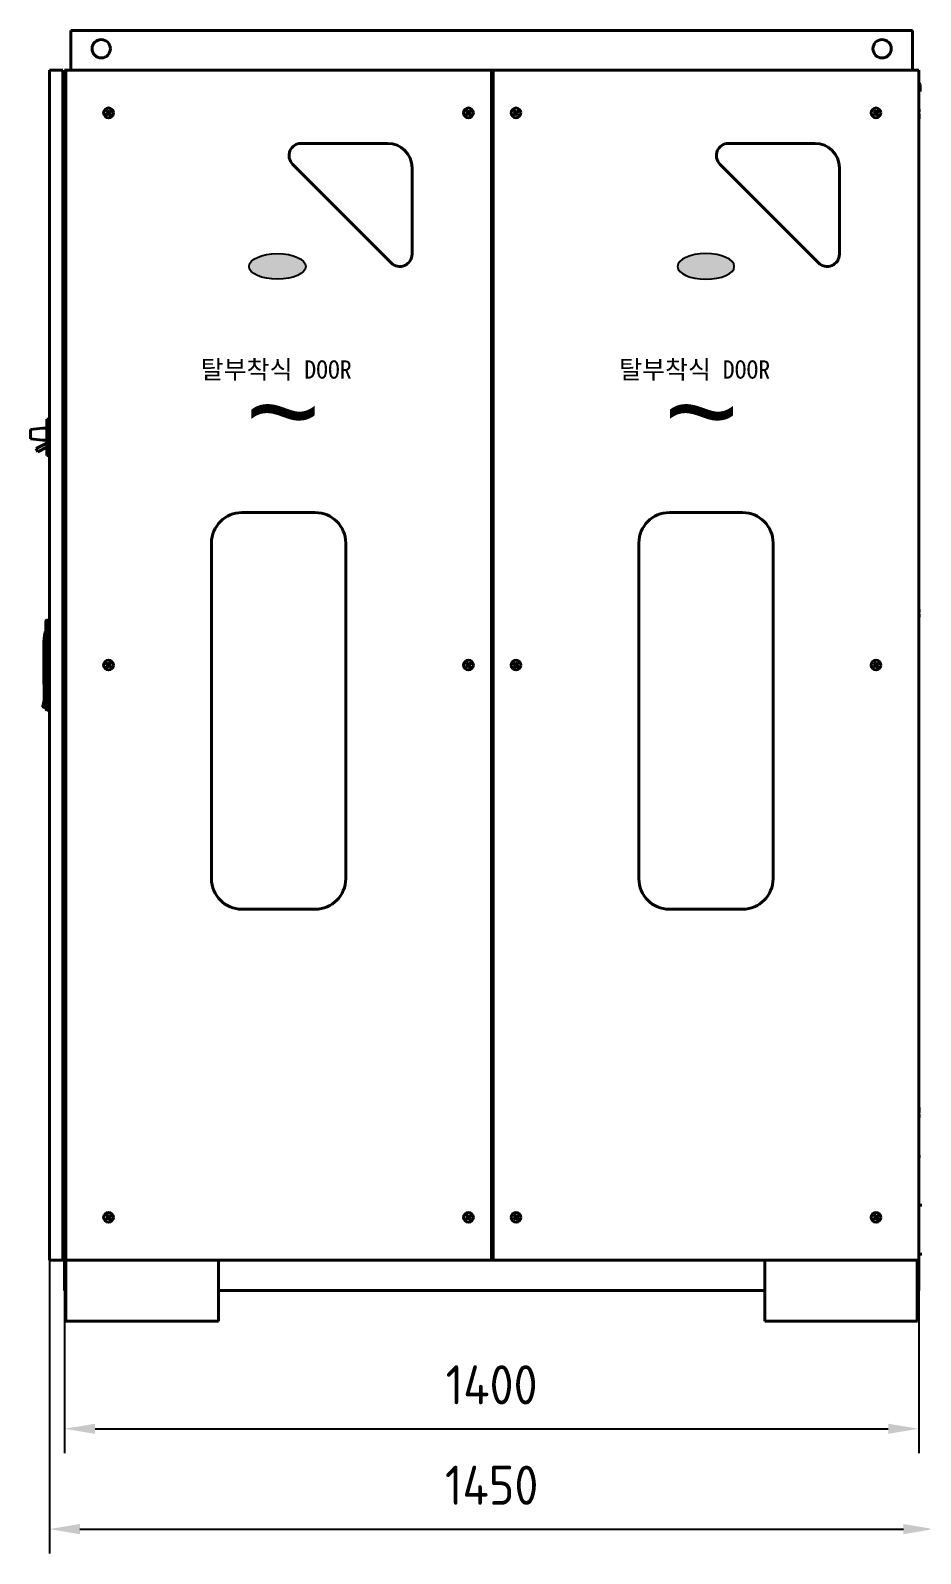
# Model space of a CAD drawing. Header units: millimetres. Extents: x 4969 to 37601, y -771 to 6478.
# Drawn here: x 23313 to 24772, y 1286 to 3782 of the extents above; entities that cross this region are included whole.
import ezdxf
from ezdxf.enums import TextEntityAlignment as Align

# ---------------------------------------------------------------- set-up
doc = ezdxf.new("R2010")
doc.units = ezdxf.units.MM
doc.header["$LTSCALE"] = 7
doc.header["$MEASUREMENT"] = 0
doc.layers.get('0').update_dxf_attribs({"linetype": 'CONTINUOUS'})
doc.layers.get('Defpoints').update_dxf_attribs({"linetype": 'CONTINUOUS'})
doc.layers.add('가시적인 것(ISO)', color=3, linetype='CONTINUOUS', lineweight=40)
doc.layers.add('가시적인 좁은 것(ISO)', color=3, linetype='CONTINUOUS', lineweight=35)
doc.styles.add('arial_ttf', font='arial.ttf')
doc.styles.add('HAN', font='')
doc.styles.get("Standard").update_dxf_attribs({"font": 'ISOCP'})
doc.styles.get('HAN').set_extended_font_data('GulimChe')
doc.dimstyles.new('PS-20', dxfattribs={"dimscale": 20, "dimtxt": 3.2, "dimasz": 2.5, "dimexe": 2, "dimexo": 2.5, "dimgap": 2, "dimtad": 1, "dimtoh": 1, "dimrnd": 0.05, "dimzin": 12, "dimdsep": 46, "dimtxsty": 'Standard', "dimcen": 0, "dimclrt": 2, "dimazin": 3, "dimtfac": 1, "dimtofl": 0, "dimtmove": 0, "dimatfit": 3, "dimfxl": 0, "dimtolj": 1, "dimtzin": 0, "dimarcsym": 0})

# ---------------------------------------------------------------- blocks, each defined once
blk = doc.blocks.new('*D204')
at = {"color": 0, "lineweight": -2}
for p, q in [((23369.2, 1716.7), (23369.2, 1450.3)), ((24769.2, 1716.7), (24769.2, 1450.3)), ((23419.2, 1490.3), (24719.2, 1490.3))]:
    blk.add_line(p, q, dxfattribs=at)
at = {"color": 0}
for points in [[(23419.2, 1498.6), (23419.2, 1482), (23369.2, 1490.3)], [(24719.2, 1498.6), (24719.2, 1482), (24769.2, 1490.3)]]:
    blk.add_solid(points, dxfattribs=at)
at = {"layer": 'Defpoints', "color": 0}
for p in [(23369.2, 1766.7), (24769.2, 1766.7), (24769.2, 1490.3)]:
    blk.add_point(p, dxfattribs=at)
at = {"color": 2, "insert": (24069.2, 1562.3), "char_height": 64, "attachment_point": 5}
blk.add_mtext('\\A1;1400', dxfattribs=at)
blk = doc.blocks.new('*D205')
at = {"color": 0, "lineweight": -2}
for p, q in [((23344.2, 1886.7), (23344.2, 1285.8)), ((24794.2, 1716.7), (24794.2, 1285.8)), ((23394.2, 1325.8), (24744.2, 1325.8))]:
    blk.add_line(p, q, dxfattribs=at)
at = {"color": 0}
for points in [[(23394.2, 1334.2), (23394.2, 1317.5), (23344.2, 1325.8)], [(24744.2, 1334.2), (24744.2, 1317.5), (24794.2, 1325.8)]]:
    blk.add_solid(points, dxfattribs=at)
at = {"layer": 'Defpoints', "color": 0}
for p in [(23344.2, 1936.7), (24794.2, 1766.7), (24794.2, 1325.8)]:
    blk.add_point(p, dxfattribs=at)
at = {"color": 2, "insert": (24069.2, 1397.8), "char_height": 64, "attachment_point": 5}
blk.add_mtext('\\A1;1450', dxfattribs=at)

msp = doc.modelspace()

# ---------------------------------------------------------------- hatches: boundary and pattern name
h = msp.add_hatch(color=256)
h.dxf.hatch_style = 1
edge = h.paths.add_edge_path()
edge.add_ellipse((23717.995, 3394.992), major_axis=(46.415, 0), ratio=0.45127496, start_angle=0, end_angle=360)
h = msp.add_hatch(color=256)
h.dxf.hatch_style = 1
edge = h.paths.add_edge_path()
edge.add_ellipse((24420.495, 3394.992), major_axis=(-46.415, 0), ratio=0.45127496, start_angle=0, end_angle=360, ccw=False)

# ---------------------------------------------------------------- linework, layer by layer
msp.add_ellipse((23717.995, 3394.992), major_axis=(46.415, 0), ratio=0.45127496, start_param=-1.57079633, end_param=4.71238898)
at = {"extrusion": (0, 0, -1)}
msp.add_ellipse((24420.495, 3394.992), major_axis=(-46.415, 0), ratio=0.45127496, start_param=-1.57079633, end_param=4.71238898, dxfattribs=at)
at = {"layer": '가시적인 것(ISO)'}
for p, q in [((23379.245, 3781.667), (24759.245, 3781.667)), ((23379.245, 3781.667), (23379.245, 3716.667)), ((24759.245, 3781.667), (24759.245, 3716.667)), ((23366.245, 3716.667), (23344.245, 3716.667)), ((23344.245, 1766.667), (23344.245, 3716.667)), ((23366.245, 3716.667), (23366.245, 1766.667)), ((23369.245, 3716.667), (23369.245, 1766.667)), ((23369.245, 3716.667), (23371.245, 3716.667)), ((23371.245, 3716.667), (23371.245, 1766.667)), ((24068.745, 3716.667), (23371.245, 3716.667)), ((24068.745, 3716.667), (24071.745, 3716.667)), ((24068.745, 1766.667), (24068.745, 3716.667)), ((24071.745, 3716.667), (24071.745, 1766.667)), ((24769.245, 3716.667), (24071.745, 3716.667)), ((24769.245, 1766.667), (24769.245, 3716.667)), ((24769.245, 3681.667), (24771.545, 3681.667)), ((24771.545, 3692.067), (24771.545, 3681.667)), ((23438.305, 3643.683), (23437.612, 3644.583)), ((23437.637, 3644.782), (23439.39, 3646.134)), ((23439.587, 3647.655), (23438.236, 3649.408)), ((23438.261, 3649.607), (23439.161, 3650.3)), ((23440.257, 3645.009), (23438.504, 3643.658)), ((23439.698, 3644.596), (23438.848, 3645.698)), ((23439.174, 3648.214), (23440.276, 3649.064)), ((23439.36, 3650.275), (23440.712, 3648.522)), ((23443.13, 3643.059), (23441.778, 3644.812)), ((23443.316, 3645.12), (23442.214, 3644.27)), ((23442.233, 3648.325), (23443.986, 3649.676)), ((23442.792, 3648.738), (23443.642, 3647.636)), ((23442.903, 3645.679), (23444.254, 3643.926)), ((23444.853, 3648.552), (23443.1, 3647.2)), ((23444.185, 3649.651), (23444.879, 3648.751)), ((24028.305, 3643.683), (24027.612, 3644.583)), ((24027.637, 3644.782), (24029.39, 3646.134)), ((24029.587, 3647.655), (24028.236, 3649.408)), ((24028.261, 3649.607), (24029.161, 3650.3)), ((24030.257, 3645.009), (24028.504, 3643.658)), ((24029.698, 3644.596), (24028.848, 3645.698)), ((24029.174, 3648.214), (24030.276, 3649.064)), ((24029.36, 3650.275), (24030.712, 3648.522)), ((24033.13, 3643.059), (24031.778, 3644.812)), ((24033.316, 3645.12), (24032.214, 3644.27)), ((24032.233, 3648.325), (24033.986, 3649.676)), ((24032.792, 3648.738), (24033.642, 3647.636)), ((24032.903, 3645.679), (24034.254, 3643.926)), ((24034.853, 3648.552), (24033.1, 3647.2)), ((24034.185, 3649.651), (24034.879, 3648.751)), ((24106.305, 3643.683), (24105.612, 3644.583)), ((24105.637, 3644.782), (24107.39, 3646.134)), ((24107.587, 3647.655), (24106.236, 3649.408)), ((24106.261, 3649.607), (24107.161, 3650.3)), ((24108.257, 3645.009), (24106.504, 3643.658)), ((24107.698, 3644.596), (24106.848, 3645.698)), ((24107.174, 3648.214), (24108.276, 3649.064)), ((24107.36, 3650.275), (24108.712, 3648.522)), ((24111.13, 3643.059), (24109.778, 3644.812)), ((24111.316, 3645.12), (24110.214, 3644.27)), ((24110.233, 3648.325), (24111.986, 3649.676)), ((24110.792, 3648.738), (24111.642, 3647.636)), ((24110.903, 3645.679), (24112.254, 3643.926)), ((24112.853, 3648.552), (24111.1, 3647.2)), ((24112.185, 3649.651), (24112.879, 3648.751)), ((24696.305, 3643.683), (24695.612, 3644.583)), ((24695.637, 3644.782), (24697.39, 3646.134)), ((24697.587, 3647.655), (24696.236, 3649.408)), ((24696.261, 3649.607), (24697.161, 3650.3)), ((24698.257, 3645.009), (24696.504, 3643.658)), ((24697.698, 3644.596), (24696.848, 3645.698)), ((24697.174, 3648.214), (24698.276, 3649.064)), ((24697.36, 3650.275), (24698.712, 3648.522)), ((24701.13, 3643.059), (24699.778, 3644.812)), ((24701.316, 3645.12), (24700.214, 3644.27)), ((24700.233, 3648.325), (24701.986, 3649.676)), ((24700.792, 3648.738), (24701.642, 3647.636)), ((24700.903, 3645.679), (24702.254, 3643.926)), ((24702.853, 3648.552), (24701.1, 3647.2)), ((24702.185, 3649.651), (24702.879, 3648.751)), ((24769.245, 3650.667), (24772.245, 3650.667)), ((23369.245, 3638.967), (23366.245, 3638.967)), ((23444.229, 3643.727), (23443.329, 3643.033)), ((24034.229, 3643.727), (24033.329, 3643.033)), ((24112.229, 3643.727), (24111.329, 3643.033)), ((24702.229, 3643.727), (24701.329, 3643.033)), ((24769.245, 3642.667), (24772.245, 3642.667)), ((24769.245, 3638.967), (24772.245, 3638.967)), ((23757.029, 3596.667), (23898.745, 3596.667)), ((24457.529, 3596.667), (24599.245, 3596.667)), ((23904.603, 3400.809), (23742.887, 3562.525)), ((23938.745, 3556.667), (23938.745, 3414.951)), ((24605.103, 3400.809), (24443.387, 3562.525)), ((24639.245, 3556.667), (24639.245, 3414.951)), ((23333.245, 3130.216), (23313.245, 3127.716)), ((23313.245, 3127.716), (23313.245, 3112.716)), ((23340.245, 3130.216), (23333.245, 3130.216)), ((23344.245, 3144.667), (23340.245, 3144.667)), ((23340.245, 3085.267), (23340.245, 3144.667)), ((23313.245, 3112.716), (23333.245, 3110.216)), ((23340.245, 3105.433), (23322.548, 3096.546)), ((23322.548, 3096.546), (23325.241, 3091.184)), ((23325.241, 3091.184), (23340.245, 3098.719)), ((23333.245, 3110.216), (23340.245, 3110.216)), ((23341.245, 3096.167), (23341.245, 3099.167)), ((23343.245, 3100.167), (23342.245, 3100.167)), ((23343.245, 3095.167), (23342.245, 3095.167)), ((23343.245, 3116.167), (23343.245, 3115.667)), ((23343.245, 3113.267), (23343.245, 3115.667)), ((23343.245, 3113.267), (23343.245, 3112.767)), ((23343.245, 3095.517), (23343.245, 3100.317)), ((23343.245, 3095.485), (23343.245, 3095.517)), ((23344.245, 3095.517), (23343.245, 3095.517)), ((23343.245, 3095.389), (23343.245, 3095.485)), ((23344.245, 3095.485), (23343.245, 3095.485)), ((23343.245, 3095.262), (23343.245, 3095.389)), ((23344.245, 3095.389), (23343.245, 3095.389)), ((23343.245, 3095.166), (23343.245, 3095.262)), ((23344.245, 3095.262), (23343.245, 3095.262)), ((23343.245, 3095.038), (23343.245, 3095.166)), ((23344.245, 3095.166), (23343.245, 3095.166)), ((23343.245, 3094.942), (23343.245, 3095.038)), ((23344.245, 3095.038), (23343.245, 3095.038)), ((23343.245, 3094.815), (23343.245, 3094.942)), ((23344.245, 3094.942), (23343.245, 3094.942)), ((23343.745, 3117.167), (23343.745, 3116.667)), ((23343.745, 3112.267), (23343.745, 3116.667)), ((23343.745, 3112.267), (23343.745, 3111.767)), ((23344.245, 3085.267), (23340.245, 3085.267)), ((23343.245, 3094.719), (23343.245, 3094.815)), ((23344.245, 3094.815), (23343.245, 3094.815)), ((23343.245, 3094.687), (23343.245, 3094.719)), ((23344.245, 3094.719), (23343.245, 3094.719)), ((23343.245, 3094.017), (23343.245, 3094.687)), ((23344.245, 3094.687), (23343.245, 3094.687)), ((23344.245, 3094.017), (23343.245, 3094.017)), ((23659.995, 2991.667), (23779.995, 2991.667)), ((24360.495, 2991.667), (24480.495, 2991.667)), ((23609.995, 2391.667), (23609.995, 2941.667)), ((23829.995, 2941.667), (23829.995, 2391.667)), ((24310.495, 2391.667), (24310.495, 2941.667)), ((24530.495, 2941.667), (24530.495, 2391.667)), ((24769.245, 2830.667), (24772.245, 2830.667)), ((24769.245, 2822.667), (24772.245, 2822.667)), ((23338.245, 2813.243), (23338.245, 2798.667)), ((23338.245, 2684.667), (23338.245, 2798.667)), ((23340.228, 2815.243), (23342.945, 2815.267)), ((23342.945, 2815.267), (23342.945, 2798.667)), ((23342.945, 2813.667), (23343.095, 2813.667)), ((23342.945, 2684.667), (23342.945, 2798.667)), ((23343.245, 2798.667), (23343.245, 2813.517)), ((23343.245, 2799.886), (23344.245, 2799.868)), ((23343.245, 2798.667), (23343.245, 2684.667)), ((23335.145, 2775.867), (23335.145, 2710.667)), ((23437.647, 2743.811), (23438.355, 2744.699)), ((23439.399, 2742.231), (23437.669, 2743.611)), ((23438.191, 2738.977), (23439.571, 2740.707)), ((23439.101, 2738.069), (23438.213, 2738.777)), ((23438.555, 2744.721), (23440.285, 2743.341)), ((23438.865, 2742.676), (23439.732, 2743.764)), ((23440.236, 2739.287), (23439.148, 2740.154)), ((23440.681, 2739.821), (23439.301, 2738.091)), ((23441.809, 2743.513), (23443.189, 2745.243)), ((23443.935, 2738.612), (23442.205, 2739.993)), ((23442.254, 2744.047), (23443.342, 2743.18)), ((23443.625, 2740.658), (23442.758, 2739.57)), ((23444.3, 2744.357), (23442.919, 2742.627)), ((23443.091, 2741.103), (23444.821, 2739.723)), ((23443.389, 2745.265), (23444.277, 2744.557)), ((23444.843, 2739.523), (23444.135, 2738.635)), ((24028.305, 2738.683), (24027.612, 2739.583)), ((24027.637, 2739.782), (24029.39, 2741.134)), ((24029.587, 2742.655), (24028.236, 2744.408)), ((24028.261, 2744.607), (24029.161, 2745.3)), ((24030.257, 2740.009), (24028.504, 2738.658)), ((24029.698, 2739.596), (24028.848, 2740.698)), ((24029.174, 2743.214), (24030.276, 2744.064)), ((24029.36, 2745.275), (24030.712, 2743.522)), ((24033.13, 2738.059), (24031.778, 2739.812)), ((24033.316, 2740.12), (24032.214, 2739.27)), ((24032.233, 2743.325), (24033.986, 2744.676)), ((24032.792, 2743.738), (24033.642, 2742.636)), ((24032.903, 2740.679), (24034.254, 2738.926)), ((24034.853, 2743.552), (24033.1, 2742.2)), ((24034.229, 2738.727), (24033.329, 2738.033)), ((24034.185, 2744.651), (24034.879, 2743.751)), ((24105.647, 2743.811), (24106.355, 2744.699)), ((24107.399, 2742.231), (24105.669, 2743.611)), ((24106.191, 2738.977), (24107.571, 2740.707)), ((24107.101, 2738.069), (24106.213, 2738.777)), ((24106.555, 2744.721), (24108.285, 2743.341)), ((24106.865, 2742.676), (24107.732, 2743.764)), ((24108.236, 2739.287), (24107.148, 2740.154)), ((24108.681, 2739.821), (24107.301, 2738.091)), ((24109.809, 2743.513), (24111.189, 2745.243)), ((24111.935, 2738.612), (24110.205, 2739.993)), ((24110.254, 2744.047), (24111.342, 2743.18)), ((24111.625, 2740.658), (24110.758, 2739.57)), ((24112.3, 2744.357), (24110.919, 2742.627)), ((24111.091, 2741.103), (24112.821, 2739.723)), ((24111.389, 2745.265), (24112.277, 2744.557)), ((24112.843, 2739.523), (24112.135, 2738.635)), ((24696.305, 2738.683), (24695.612, 2739.583)), ((24695.637, 2739.782), (24697.39, 2741.134)), ((24697.587, 2742.655), (24696.236, 2744.408)), ((24696.261, 2744.607), (24697.161, 2745.3)), ((24698.257, 2740.009), (24696.504, 2738.658)), ((24697.698, 2739.596), (24696.848, 2740.698)), ((24697.174, 2743.214), (24698.276, 2744.064)), ((24697.36, 2745.275), (24698.712, 2743.522)), ((24701.13, 2738.059), (24699.778, 2739.812)), ((24701.316, 2740.12), (24700.214, 2739.27)), ((24700.233, 2743.325), (24701.986, 2744.676)), ((24700.792, 2743.738), (24701.642, 2742.636)), ((24700.903, 2740.679), (24702.254, 2738.926)), ((24702.853, 2743.552), (24701.1, 2742.2)), ((24702.229, 2738.727), (24701.329, 2738.033)), ((24702.185, 2744.651), (24702.879, 2743.751)), ((23335.545, 2708.561), (23335.545, 2708.261)), ((23336.645, 2709.167), (23337.113, 2709.167)), ((23337.113, 2709.167), (23337.61, 2709.167)), ((23337.577, 2709.074), (23338.245, 2709.08)), ((23338.245, 2709.167), (23337.61, 2709.167)), ((23334.261, 2672.974), (23338.245, 2672.835)), ((23335.437, 2683.358), (23335.466, 2683.499)), ((23335.545, 2692.073), (23335.545, 2688.915)), ((23338.245, 2684.667), (23338.245, 2670.091)), ((23342.945, 2684.667), (23342.945, 2668.067)), ((23343.245, 2669.817), (23343.245, 2684.667)), ((23343.245, 2683.448), (23344.245, 2683.466)), ((23340.228, 2668.091), (23342.945, 2668.067)), ((23342.945, 2669.667), (23343.095, 2669.667)), ((23779.995, 2341.667), (23659.995, 2341.667)), ((24480.495, 2341.667), (24360.495, 2341.667)), ((24769.245, 2014.367), (24772.245, 2014.367)), ((24769.245, 2010.667), (24772.245, 2010.667)), ((24769.245, 2002.667), (24772.245, 2002.667)), ((24769.245, 1936.667), (24772.245, 1936.667)), ((24774.245, 1856.667), (24769.245, 1856.667)), ((24769.245, 1856.667), (24774.245, 1856.667)), ((23369.245, 1844.367), (23366.245, 1844.367)), ((23438.305, 1833.683), (23437.612, 1834.583)), ((23437.637, 1834.782), (23439.39, 1836.134)), ((23439.587, 1837.655), (23438.236, 1839.408)), ((23438.261, 1839.607), (23439.161, 1840.3)), ((23440.257, 1835.009), (23438.504, 1833.658)), ((23439.698, 1834.596), (23438.848, 1835.698)), ((23439.174, 1838.214), (23440.276, 1839.064)), ((23439.36, 1840.275), (23440.712, 1838.522)), ((23443.13, 1833.059), (23441.778, 1834.812)), ((23443.316, 1835.12), (23442.214, 1834.27)), ((23442.233, 1838.325), (23443.986, 1839.676)), ((23442.792, 1838.738), (23443.642, 1837.636)), ((23442.903, 1835.679), (23444.254, 1833.926)), ((23444.853, 1838.552), (23443.1, 1837.2)), ((23444.229, 1833.727), (23443.329, 1833.033)), ((23444.185, 1839.651), (23444.879, 1838.751)), ((24028.305, 1833.683), (24027.612, 1834.583)), ((24027.637, 1834.782), (24029.39, 1836.134)), ((24029.587, 1837.655), (24028.236, 1839.408)), ((24028.261, 1839.607), (24029.161, 1840.3)), ((24030.257, 1835.009), (24028.504, 1833.658)), ((24029.698, 1834.596), (24028.848, 1835.698)), ((24029.174, 1838.214), (24030.276, 1839.064)), ((24029.36, 1840.275), (24030.712, 1838.522)), ((24033.13, 1833.059), (24031.778, 1834.812)), ((24033.316, 1835.12), (24032.214, 1834.27)), ((24032.233, 1838.325), (24033.986, 1839.676)), ((24032.792, 1838.738), (24033.642, 1837.636)), ((24032.903, 1835.679), (24034.254, 1833.926)), ((24034.853, 1838.552), (24033.1, 1837.2)), ((24034.229, 1833.727), (24033.329, 1833.033)), ((24034.185, 1839.651), (24034.879, 1838.751)), ((24106.305, 1833.683), (24105.612, 1834.583)), ((24105.637, 1834.782), (24107.39, 1836.134)), ((24107.587, 1837.655), (24106.236, 1839.408)), ((24106.261, 1839.607), (24107.161, 1840.3)), ((24108.257, 1835.009), (24106.504, 1833.658)), ((24107.698, 1834.596), (24106.848, 1835.698)), ((24107.174, 1838.214), (24108.276, 1839.064)), ((24107.36, 1840.275), (24108.712, 1838.522)), ((24111.13, 1833.059), (24109.778, 1834.812)), ((24111.316, 1835.12), (24110.214, 1834.27)), ((24110.233, 1838.325), (24111.986, 1839.676)), ((24110.792, 1838.738), (24111.642, 1837.636)), ((24110.903, 1835.679), (24112.254, 1833.926)), ((24112.853, 1838.552), (24111.1, 1837.2)), ((24112.229, 1833.727), (24111.329, 1833.033)), ((24112.185, 1839.651), (24112.879, 1838.751)), ((24696.305, 1833.683), (24695.612, 1834.583)), ((24695.637, 1834.782), (24697.39, 1836.134)), ((24697.587, 1837.655), (24696.236, 1839.408)), ((24696.261, 1839.607), (24697.161, 1840.3)), ((24698.257, 1835.009), (24696.504, 1833.658)), ((24697.698, 1834.596), (24696.848, 1835.698)), ((24697.174, 1838.214), (24698.276, 1839.064)), ((24697.36, 1840.275), (24698.712, 1838.522)), ((24701.13, 1833.059), (24699.778, 1834.812)), ((24701.316, 1835.12), (24700.214, 1834.27)), ((24700.233, 1838.325), (24701.986, 1839.676)), ((24700.792, 1838.738), (24701.642, 1837.636)), ((24700.903, 1835.679), (24702.254, 1833.926)), ((24702.853, 1838.552), (24701.1, 1837.2)), ((24702.229, 1833.727), (24701.329, 1833.033)), ((24702.185, 1839.651), (24702.879, 1838.751)), ((24774.245, 1776.667), (24769.245, 1776.667)), ((23366.245, 1766.667), (23344.245, 1766.667)), ((23371.245, 1766.667), (23369.245, 1766.667)), ((23369.245, 1766.667), (23369.245, 1760.267)), ((23369.245, 1723.067), (23369.245, 1760.267)), ((23371.245, 1766.667), (23371.245, 1666.667)), ((23371.245, 1766.667), (24068.745, 1766.667)), ((23621.245, 1666.667), (23621.245, 1766.667)), ((24071.745, 1766.667), (24068.745, 1766.667)), ((24071.745, 1766.667), (24769.245, 1766.667)), ((24516.945, 1666.667), (24516.945, 1766.667)), ((24766.945, 1666.667), (24766.945, 1766.667)), ((24769.245, 1760.267), (24769.245, 1766.667)), ((24769.245, 1760.267), (24769.245, 1723.067)), ((23369.245, 1723.067), (23369.245, 1716.667)), ((24769.245, 1716.667), (24769.245, 1723.067)), ((23369.245, 1716.667), (23371.245, 1716.667)), ((23621.245, 1716.667), (24516.945, 1716.667)), ((24766.945, 1716.667), (24769.245, 1716.667)), ((24767.245, 1716.667), (24767.245, 1666.667)), ((23371.245, 1666.667), (23621.245, 1666.667)), ((24766.945, 1666.667), (24516.945, 1666.667)), ((24767.245, 1666.667), (24766.945, 1666.667))]:
    msp.add_line(p, q, dxfattribs=at)
for centre, radius in [((23429.245, 3751.667), 15), ((24709.245, 3751.667), 15), ((23441.245, 3646.667), 8), ((23441.245, 3646.667), 8), ((24031.245, 3646.667), 8), ((24031.245, 3646.667), 8), ((24109.245, 3646.667), 8), ((24109.245, 3646.667), 8), ((24699.245, 3646.667), 8), ((24699.245, 3646.667), 8), ((23441.245, 2741.667), 8), ((23441.245, 2741.667), 8), ((24031.245, 2741.667), 8), ((24031.245, 2741.667), 8), ((24109.245, 2741.667), 8), ((24109.245, 2741.667), 8), ((24699.245, 2741.667), 8), ((24699.245, 2741.667), 8), ((23441.245, 1836.667), 8), ((23441.245, 1836.667), 8), ((24031.245, 1836.667), 8), ((24031.245, 1836.667), 8), ((24109.245, 1836.667), 8), ((24109.245, 1836.667), 8), ((24699.245, 1836.667), 8), ((24699.245, 1836.667), 8)]:
    msp.add_circle(centre, radius, dxfattribs=at)
for centre, radius, start, end in [((24773.845, 3692.067), 4.6, 110.354406, 180), ((24773.845, 3692.067), 2.3, 134.07921, 180), ((23437.724, 3644.67), 0.142, 127.628657, 217.628657), ((23438.348, 3649.494), 0.142, 127.628657, 217.628657), ((23438.859, 3645.706), 0.0142, 127.628657, 217.628657), ((23439.248, 3650.188), 0.142, 37.628657, 127.628657), ((23439.182, 3648.203), 0.0142, 127.628657, 217.628657), ((23441.245, 3646.667), 1.93, 149.213318, 196.043995), ((23441.245, 3646.667), 1.93, 196.043995, 239.21332), ((23441.245, 3646.667), 1.93, 106.043995, 149.213318), ((23439.709, 3644.604), 0.0142, 217.628657, 307.628657), ((23441.245, 3646.667), 1.93, 239.213318, 286.043995), ((23440.285, 3649.053), 0.0142, 37.628657, 127.628657), ((23441.245, 3646.667), 1.93, 59.213318, 106.043995), ((23441.245, 3646.667), 1.93, 286.043993, 329.213318), ((23442.206, 3644.281), 0.0142, 217.628657, 307.628657), ((23441.245, 3646.667), 1.93, 16.043995, 59.213318), ((23442.781, 3648.73), 0.0142, 37.628657, 127.628657), ((23441.245, 3646.667), 1.93, 329.213318, 16.043995), ((23443.308, 3645.131), 0.0142, 307.628657, 37.628657), ((23443.631, 3647.627), 0.0142, 307.628657, 37.628657), ((23444.073, 3649.564), 0.142, 37.628657, 127.628657), ((23444.766, 3648.664), 0.142, 307.628657, 37.628657), ((24027.724, 3644.67), 0.142, 127.628657, 217.628657), ((24028.348, 3649.494), 0.142, 127.628657, 217.628657), ((24028.859, 3645.706), 0.0142, 127.628657, 217.628657), ((24029.248, 3650.188), 0.142, 37.628657, 127.628657), ((24029.182, 3648.203), 0.0142, 127.628657, 217.628657), ((24031.245, 3646.667), 1.93, 149.213318, 196.043995), ((24031.245, 3646.667), 1.93, 196.043995, 239.21332), ((24031.245, 3646.667), 1.93, 106.043995, 149.213318), ((24029.709, 3644.604), 0.0142, 217.628657, 307.628657), ((24031.245, 3646.667), 1.93, 239.213318, 286.043995), ((24030.285, 3649.053), 0.0142, 37.628657, 127.628657), ((24031.245, 3646.667), 1.93, 59.213318, 106.043995), ((24031.245, 3646.667), 1.93, 286.043993, 329.213318), ((24032.206, 3644.281), 0.0142, 217.628657, 307.628657), ((24031.245, 3646.667), 1.93, 16.043995, 59.213318), ((24032.781, 3648.73), 0.0142, 37.628657, 127.628657), ((24031.245, 3646.667), 1.93, 329.213318, 16.043995), ((24033.308, 3645.131), 0.0142, 307.628657, 37.628657), ((24033.631, 3647.627), 0.0142, 307.628657, 37.628657), ((24034.073, 3649.564), 0.142, 37.628657, 127.628657), ((24034.766, 3648.664), 0.142, 307.628657, 37.628657), ((24105.724, 3644.67), 0.142, 127.628657, 217.628657), ((24106.348, 3649.494), 0.142, 127.628657, 217.628657), ((24106.859, 3645.706), 0.0142, 127.628657, 217.628657), ((24107.248, 3650.188), 0.142, 37.628657, 127.628657), ((24107.182, 3648.203), 0.0142, 127.628657, 217.628657), ((24109.245, 3646.667), 1.93, 149.213318, 196.043995), ((24109.245, 3646.667), 1.93, 196.043995, 239.21332), ((24109.245, 3646.667), 1.93, 106.043995, 149.213318), ((24107.709, 3644.604), 0.0142, 217.628657, 307.628657), ((24109.245, 3646.667), 1.93, 239.213318, 286.043995), ((24108.285, 3649.053), 0.0142, 37.628657, 127.628657), ((24109.245, 3646.667), 1.93, 59.213318, 106.043995), ((24109.245, 3646.667), 1.93, 286.043993, 329.213318), ((24110.206, 3644.281), 0.0142, 217.628657, 307.628657), ((24109.245, 3646.667), 1.93, 16.043995, 59.213318), ((24110.781, 3648.73), 0.0142, 37.628657, 127.628657), ((24109.245, 3646.667), 1.93, 329.213318, 16.043995), ((24111.308, 3645.131), 0.0142, 307.628657, 37.628657), ((24111.631, 3647.627), 0.0142, 307.628657, 37.628657), ((24112.073, 3649.564), 0.142, 37.628657, 127.628657), ((24112.766, 3648.664), 0.142, 307.628657, 37.628657), ((24695.724, 3644.67), 0.142, 127.628657, 217.628657), ((24696.348, 3649.494), 0.142, 127.628657, 217.628657), ((24696.859, 3645.706), 0.0142, 127.628657, 217.628657), ((24697.248, 3650.188), 0.142, 37.628657, 127.628657), ((24697.182, 3648.203), 0.0142, 127.628657, 217.628657), ((24699.245, 3646.667), 1.93, 149.213318, 196.043995), ((24699.245, 3646.667), 1.93, 196.043995, 239.21332), ((24699.245, 3646.667), 1.93, 106.043995, 149.213318), ((24697.709, 3644.604), 0.0142, 217.628657, 307.628657), ((24699.245, 3646.667), 1.93, 239.213318, 286.043995), ((24698.285, 3649.053), 0.0142, 37.628657, 127.628657), ((24699.245, 3646.667), 1.93, 59.213318, 106.043995), ((24699.245, 3646.667), 1.93, 286.043993, 329.213318), ((24700.206, 3644.281), 0.0142, 217.628657, 307.628657), ((24699.245, 3646.667), 1.93, 16.043995, 59.213318), ((24700.781, 3648.73), 0.0142, 37.628657, 127.628657), ((24699.245, 3646.667), 1.93, 329.213318, 16.043995), ((24701.308, 3645.131), 0.0142, 307.628657, 37.628657), ((24701.631, 3647.627), 0.0142, 307.628657, 37.628657), ((24702.073, 3649.564), 0.142, 37.628657, 127.628657), ((24702.766, 3648.664), 0.142, 307.628657, 37.628657), ((23438.418, 3643.77), 0.142, 217.628657, 307.628657), ((23443.242, 3643.146), 0.142, 217.628657, 307.628657), ((23444.142, 3643.839), 0.142, 307.628657, 37.628657), ((24028.418, 3643.77), 0.142, 217.628657, 307.628657), ((24033.242, 3643.146), 0.142, 217.628657, 307.628657), ((24034.142, 3643.839), 0.142, 307.628657, 37.628657), ((24106.418, 3643.77), 0.142, 217.628657, 307.628657), ((24111.242, 3643.146), 0.142, 217.628657, 307.628657), ((24112.142, 3643.839), 0.142, 307.628657, 37.628657), ((24696.418, 3643.77), 0.142, 217.628657, 307.628657), ((24701.242, 3643.146), 0.142, 217.628657, 307.628657), ((24702.142, 3643.839), 0.142, 307.628657, 37.628657), ((23757.029, 3576.667), 20, 90, 225), ((23898.745, 3556.667), 40, 0, 90), ((24457.529, 3576.667), 20, 90, 225), ((24599.245, 3556.667), 40, 0, 90), ((23918.745, 3414.951), 20, 225, 0), ((24619.245, 3414.951), 20, 225, 0), ((23342.245, 3099.167), 1, 90, 180), ((23342.245, 3096.167), 1, 180, 270), ((23343.745, 3116.167), 0.5, 90, 180), ((23343.745, 3112.767), 0.5, 180, 270), ((23344.245, 3100.317), 1, 90, 180), ((23344.245, 3117.167), 0.5, 90, 180), ((23344.245, 3111.767), 0.5, 180, 270), ((23659.995, 2941.667), 50, 90, 180), ((23779.995, 2941.667), 50, 0, 90), ((24360.495, 2941.667), 50, 90, 180), ((24480.495, 2941.667), 50, 0, 90), ((23340.245, 2813.243), 2, 90.5, 180), ((23343.095, 2813.517), 0.15, 0, 90), ((23430.347, 2775.867), 95.202, 168.362969, 180), ((23437.758, 2743.722), 0.142, 141.419059, 231.419059), ((23438.302, 2738.888), 0.142, 141.419059, 231.419059), ((23438.466, 2744.61), 0.142, 51.419059, 141.419059), ((23438.876, 2742.667), 0.0142, 141.419059, 231.419059), ((23439.19, 2738.18), 0.142, 231.419059, 321.419059), ((23439.157, 2740.165), 0.0142, 141.419059, 231.419059), ((23441.245, 2741.667), 1.93, 163.003721, 209.834397), ((23441.245, 2741.667), 1.93, 119.834397, 163.003721), ((23441.245, 2741.667), 1.93, 209.834397, 253.003721), ((23439.744, 2743.755), 0.0142, 51.419059, 141.419059), ((23440.245, 2739.298), 0.0142, 231.419059, 321.419059), ((23441.245, 2741.667), 1.93, 73.003721, 119.834397), ((23441.245, 2741.667), 1.93, 253.003721, 299.834397), ((23441.245, 2741.667), 1.93, 29.834395, 73.003721), ((23441.245, 2741.667), 1.93, 299.834397, 343.003723), ((23442.245, 2744.036), 0.0142, 51.419059, 141.419059), ((23442.747, 2739.579), 0.0142, 231.419059, 321.419059), ((23441.245, 2741.667), 1.93, 343.003721, 29.834397), ((23443.3, 2745.154), 0.142, 51.419059, 141.419059), ((23443.333, 2743.168), 0.0142, 321.419059, 51.419059), ((23443.614, 2740.667), 0.0142, 321.419059, 51.419059), ((23444.024, 2738.723), 0.142, 231.419059, 321.419059), ((23444.189, 2744.446), 0.142, 321.419059, 51.419059), ((23444.732, 2739.611), 0.142, 321.419059, 51.419059), ((24027.724, 2739.67), 0.142, 127.628657, 217.628657), ((24028.348, 2744.494), 0.142, 127.628657, 217.628657), ((24028.418, 2738.77), 0.142, 217.628657, 307.628657), ((24028.859, 2740.706), 0.0142, 127.628657, 217.628657), ((24029.248, 2745.188), 0.142, 37.628657, 127.628657), ((24029.182, 2743.203), 0.0142, 127.628657, 217.628657), ((24031.245, 2741.667), 1.93, 149.213318, 196.043995), ((24031.245, 2741.667), 1.93, 196.043995, 239.21332), ((24031.245, 2741.667), 1.93, 106.043995, 149.213318), ((24029.709, 2739.604), 0.0142, 217.628657, 307.628657), ((24031.245, 2741.667), 1.93, 239.213318, 286.043995), ((24030.285, 2744.053), 0.0142, 37.628657, 127.628657), ((24031.245, 2741.667), 1.93, 59.213318, 106.043995), ((24031.245, 2741.667), 1.93, 286.043993, 329.213318), ((24032.206, 2739.281), 0.0142, 217.628657, 307.628657), ((24031.245, 2741.667), 1.93, 16.043995, 59.213318), ((24032.781, 2743.73), 0.0142, 37.628657, 127.628657), ((24031.245, 2741.667), 1.93, 329.213318, 16.043995), ((24033.242, 2738.146), 0.142, 217.628657, 307.628657), ((24033.308, 2740.131), 0.0142, 307.628657, 37.628657), ((24033.631, 2742.627), 0.0142, 307.628657, 37.628657), ((24034.073, 2744.564), 0.142, 37.628657, 127.628657), ((24034.142, 2738.839), 0.142, 307.628657, 37.628657), ((24034.766, 2743.664), 0.142, 307.628657, 37.628657), ((24105.758, 2743.722), 0.142, 141.419059, 231.419059), ((24106.302, 2738.888), 0.142, 141.419059, 231.419059), ((24106.466, 2744.61), 0.142, 51.419059, 141.419059), ((24106.876, 2742.667), 0.0142, 141.419059, 231.419059), ((24107.19, 2738.18), 0.142, 231.419059, 321.419059), ((24107.157, 2740.165), 0.0142, 141.419059, 231.419059), ((24109.245, 2741.667), 1.93, 163.003721, 209.834397), ((24109.245, 2741.667), 1.93, 119.834397, 163.003721), ((24109.245, 2741.667), 1.93, 209.834397, 253.003721), ((24107.744, 2743.755), 0.0142, 51.419059, 141.419059), ((24108.245, 2739.298), 0.0142, 231.419059, 321.419059), ((24109.245, 2741.667), 1.93, 73.003721, 119.834397), ((24109.245, 2741.667), 1.93, 253.003721, 299.834397), ((24109.245, 2741.667), 1.93, 29.834395, 73.003721), ((24109.245, 2741.667), 1.93, 299.834397, 343.003723), ((24110.245, 2744.036), 0.0142, 51.419059, 141.419059), ((24110.747, 2739.579), 0.0142, 231.419059, 321.419059), ((24109.245, 2741.667), 1.93, 343.003721, 29.834397), ((24111.3, 2745.154), 0.142, 51.419059, 141.419059), ((24111.333, 2743.168), 0.0142, 321.419059, 51.419059), ((24111.614, 2740.667), 0.0142, 321.419059, 51.419059), ((24112.024, 2738.723), 0.142, 231.419059, 321.419059), ((24112.189, 2744.446), 0.142, 321.419059, 51.419059), ((24112.732, 2739.611), 0.142, 321.419059, 51.419059), ((24695.724, 2739.67), 0.142, 127.628657, 217.628657), ((24696.348, 2744.494), 0.142, 127.628657, 217.628657), ((24696.418, 2738.77), 0.142, 217.628657, 307.628657), ((24696.859, 2740.706), 0.0142, 127.628657, 217.628657), ((24697.248, 2745.188), 0.142, 37.628657, 127.628657), ((24697.182, 2743.203), 0.0142, 127.628657, 217.628657), ((24699.245, 2741.667), 1.93, 149.213318, 196.043995), ((24699.245, 2741.667), 1.93, 196.043995, 239.21332), ((24699.245, 2741.667), 1.93, 106.043995, 149.213318), ((24697.709, 2739.604), 0.0142, 217.628657, 307.628657), ((24699.245, 2741.667), 1.93, 239.213318, 286.043995), ((24698.285, 2744.053), 0.0142, 37.628657, 127.628657), ((24699.245, 2741.667), 1.93, 59.213318, 106.043995), ((24699.245, 2741.667), 1.93, 286.043993, 329.213318), ((24700.206, 2739.281), 0.0142, 217.628657, 307.628657), ((24699.245, 2741.667), 1.93, 16.043995, 59.213318), ((24700.781, 2743.73), 0.0142, 37.628657, 127.628657), ((24699.245, 2741.667), 1.93, 329.213318, 16.043995), ((24701.242, 2738.146), 0.142, 217.628657, 307.628657), ((24701.308, 2740.131), 0.0142, 307.628657, 37.628657), ((24701.631, 2742.627), 0.0142, 307.628657, 37.628657), ((24702.073, 2744.564), 0.142, 37.628657, 127.628657), ((24702.142, 2738.839), 0.142, 307.628657, 37.628657), ((24702.766, 2743.664), 0.142, 307.628657, 37.628657), ((23336.645, 2710.667), 1.5, 180, 270), ((23340.245, 2670.091), 2, 180, 269.5), ((23343.095, 2669.817), 0.15, 270, 0), ((23659.995, 2391.667), 50, 180, 270), ((23779.995, 2391.667), 50, 270, 0), ((24360.495, 2391.667), 50, 180, 270), ((24480.495, 2391.667), 50, 270, 0), ((23437.724, 1834.67), 0.142, 127.628657, 217.628657), ((23438.348, 1839.494), 0.142, 127.628657, 217.628657), ((23438.418, 1833.77), 0.142, 217.628657, 307.628657), ((23438.859, 1835.706), 0.0142, 127.628657, 217.628657), ((23439.248, 1840.188), 0.142, 37.628657, 127.628657), ((23439.182, 1838.203), 0.0142, 127.628657, 217.628657), ((23441.245, 1836.667), 1.93, 149.213318, 196.043995), ((23441.245, 1836.667), 1.93, 196.043995, 239.21332), ((23441.245, 1836.667), 1.93, 106.043995, 149.213318), ((23439.709, 1834.604), 0.0142, 217.628657, 307.628657), ((23441.245, 1836.667), 1.93, 239.213318, 286.043995), ((23440.285, 1839.053), 0.0142, 37.628657, 127.628657), ((23441.245, 1836.667), 1.93, 59.213318, 106.043995), ((23441.245, 1836.667), 1.93, 286.043993, 329.213318), ((23442.206, 1834.281), 0.0142, 217.628657, 307.628657), ((23441.245, 1836.667), 1.93, 16.043995, 59.213318), ((23442.781, 1838.73), 0.0142, 37.628657, 127.628657), ((23441.245, 1836.667), 1.93, 329.213318, 16.043995), ((23443.242, 1833.146), 0.142, 217.628657, 307.628657), ((23443.308, 1835.131), 0.0142, 307.628657, 37.628657), ((23443.631, 1837.627), 0.0142, 307.628657, 37.628657), ((23444.073, 1839.564), 0.142, 37.628657, 127.628657), ((23444.142, 1833.839), 0.142, 307.628657, 37.628657), ((23444.766, 1838.664), 0.142, 307.628657, 37.628657), ((24027.724, 1834.67), 0.142, 127.628657, 217.628657), ((24028.348, 1839.494), 0.142, 127.628657, 217.628657), ((24028.418, 1833.77), 0.142, 217.628657, 307.628657), ((24028.859, 1835.706), 0.0142, 127.628657, 217.628657), ((24029.248, 1840.188), 0.142, 37.628657, 127.628657), ((24029.182, 1838.203), 0.0142, 127.628657, 217.628657), ((24031.245, 1836.667), 1.93, 149.213318, 196.043995), ((24031.245, 1836.667), 1.93, 196.043995, 239.21332), ((24031.245, 1836.667), 1.93, 106.043995, 149.213318), ((24029.709, 1834.604), 0.0142, 217.628657, 307.628657), ((24031.245, 1836.667), 1.93, 239.213318, 286.043995), ((24030.285, 1839.053), 0.0142, 37.628657, 127.628657), ((24031.245, 1836.667), 1.93, 59.213318, 106.043995), ((24031.245, 1836.667), 1.93, 286.043993, 329.213318), ((24032.206, 1834.281), 0.0142, 217.628657, 307.628657), ((24031.245, 1836.667), 1.93, 16.043995, 59.213318), ((24032.781, 1838.73), 0.0142, 37.628657, 127.628657), ((24031.245, 1836.667), 1.93, 329.213318, 16.043995), ((24033.242, 1833.146), 0.142, 217.628657, 307.628657), ((24033.308, 1835.131), 0.0142, 307.628657, 37.628657), ((24033.631, 1837.627), 0.0142, 307.628657, 37.628657), ((24034.073, 1839.564), 0.142, 37.628657, 127.628657), ((24034.142, 1833.839), 0.142, 307.628657, 37.628657), ((24034.766, 1838.664), 0.142, 307.628657, 37.628657), ((24105.724, 1834.67), 0.142, 127.628657, 217.628657), ((24106.348, 1839.494), 0.142, 127.628657, 217.628657), ((24106.418, 1833.77), 0.142, 217.628657, 307.628657), ((24106.859, 1835.706), 0.0142, 127.628657, 217.628657), ((24107.248, 1840.188), 0.142, 37.628657, 127.628657), ((24107.182, 1838.203), 0.0142, 127.628657, 217.628657), ((24109.245, 1836.667), 1.93, 149.213318, 196.043995), ((24109.245, 1836.667), 1.93, 196.043995, 239.21332), ((24109.245, 1836.667), 1.93, 106.043995, 149.213318), ((24107.709, 1834.604), 0.0142, 217.628657, 307.628657), ((24109.245, 1836.667), 1.93, 239.213318, 286.043995), ((24108.285, 1839.053), 0.0142, 37.628657, 127.628657), ((24109.245, 1836.667), 1.93, 59.213318, 106.043995), ((24109.245, 1836.667), 1.93, 286.043993, 329.213318), ((24110.206, 1834.281), 0.0142, 217.628657, 307.628657), ((24109.245, 1836.667), 1.93, 16.043995, 59.213318), ((24110.781, 1838.73), 0.0142, 37.628657, 127.628657), ((24109.245, 1836.667), 1.93, 329.213318, 16.043995), ((24111.242, 1833.146), 0.142, 217.628657, 307.628657), ((24111.308, 1835.131), 0.0142, 307.628657, 37.628657), ((24111.631, 1837.627), 0.0142, 307.628657, 37.628657), ((24112.073, 1839.564), 0.142, 37.628657, 127.628657), ((24112.142, 1833.839), 0.142, 307.628657, 37.628657), ((24112.766, 1838.664), 0.142, 307.628657, 37.628657), ((24695.724, 1834.67), 0.142, 127.628657, 217.628657), ((24696.348, 1839.494), 0.142, 127.628657, 217.628657), ((24696.418, 1833.77), 0.142, 217.628657, 307.628657), ((24696.859, 1835.706), 0.0142, 127.628657, 217.628657), ((24697.248, 1840.188), 0.142, 37.628657, 127.628657), ((24697.182, 1838.203), 0.0142, 127.628657, 217.628657), ((24699.245, 1836.667), 1.93, 149.213318, 196.043995), ((24699.245, 1836.667), 1.93, 196.043995, 239.21332), ((24699.245, 1836.667), 1.93, 106.043995, 149.213318), ((24697.709, 1834.604), 0.0142, 217.628657, 307.628657), ((24699.245, 1836.667), 1.93, 239.213318, 286.043995), ((24698.285, 1839.053), 0.0142, 37.628657, 127.628657), ((24699.245, 1836.667), 1.93, 59.213318, 106.043995), ((24699.245, 1836.667), 1.93, 286.043993, 329.213318), ((24700.206, 1834.281), 0.0142, 217.628657, 307.628657), ((24699.245, 1836.667), 1.93, 16.043995, 59.213318), ((24700.781, 1838.73), 0.0142, 37.628657, 127.628657), ((24699.245, 1836.667), 1.93, 329.213318, 16.043995), ((24701.242, 1833.146), 0.142, 217.628657, 307.628657), ((24701.308, 1835.131), 0.0142, 307.628657, 37.628657), ((24701.631, 1837.627), 0.0142, 307.628657, 37.628657), ((24702.073, 1839.564), 0.142, 37.628657, 127.628657), ((24702.142, 1833.839), 0.142, 307.628657, 37.628657), ((24702.766, 1838.664), 0.142, 307.628657, 37.628657)]:
    msp.add_arc(centre, radius, start, end, dxfattribs=at)
for centre, major_axis, ratio, start_param, end_param in [((23325.51, 2685.501), (-1.108, -10.101), 0.99933572, 1.47776124, 1.56288789), ((23325.51, 2685.501), (1.108, 10.101), 0.99933567, 4.619356, 4.70448426), ((23335.894, 2684.278), (-0.298, 0.035), 0.00408119, 6.27200661, 6.28318581)]:
    msp.add_ellipse(centre, major_axis=major_axis, ratio=ratio, start_param=start_param, end_param=end_param, dxfattribs=at)
for points, knots in [([(23337.102, 2795.07), (23337.146, 2795.282), (23337.225, 2795.489), (23337.441, 2795.859), (23337.579, 2796.027), (23337.889, 2796.3), (23338.062, 2796.411), (23338.245, 2796.493)], [0, 0, 0, 0, 0.064796502, 0.064796502, 0.128485369, 0.128485369, 0.188679778, 0.188679778, 0.188679778, 0.188679778]), ([(23335.545, 2708.561), (23335.545, 2708.615), (23335.554, 2708.669), (23335.588, 2708.77), (23335.614, 2708.819), (23335.677, 2708.903), (23335.717, 2708.941), (23335.804, 2709.002), (23335.853, 2709.025), (23335.926, 2709.047), (23335.948, 2709.052), (23335.994, 2709.058), (23336.017, 2709.06), (23336.041, 2709.06)], [0, 0, 0, 0, 0.0161477142, 0.0161477142, 0.0320717981, 0.0320717981, 0.048003894, 0.048003894, 0.0639357049, 0.0639357049, 0.0707943469, 0.0707943469, 0.0777864792, 0.0777864792, 0.0777864792, 0.0777864792]), ([(23335.545, 2692.073), (23335.545, 2692.077), (23335.545, 2692.081), (23335.545, 2692.086), (23335.545, 2692.088), (23335.546, 2692.09), (23335.546, 2692.091), (23335.546, 2692.092), (23335.546, 2692.092), (23335.546, 2692.092), (23335.546, 2692.092), (23335.546, 2692.093), (23335.546, 2692.093), (23335.546, 2692.093), (23335.546, 2692.093), (23335.546, 2692.093), (23335.546, 2692.093), (23335.546, 2692.095), (23335.546, 2692.095), (23335.546, 2692.099), (23335.546, 2692.102), (23335.548, 2692.122), (23335.549, 2692.146), (23335.554, 2692.216), (23335.557, 2692.261), (23335.563, 2692.361), (23335.567, 2692.412), (23335.587, 2692.728), (23335.612, 2693.124), (23335.667, 2694.128), (23335.698, 2694.748), (23335.753, 2696.134), (23335.777, 2696.915), (23335.811, 2698.543), (23335.819, 2699.41), (23335.818, 2701.12), (23335.808, 2701.986), (23335.772, 2703.608), (23335.746, 2704.385), (23335.69, 2705.749), (23335.659, 2706.354), (23335.605, 2707.326), (23335.581, 2707.703), (23335.557, 2708.071), (23335.551, 2708.162), (23335.547, 2708.221), (23335.546, 2708.231), (23335.546, 2708.238), (23335.546, 2708.239), (23335.546, 2708.24), (23335.546, 2708.24), (23335.546, 2708.24), (23335.546, 2708.24), (23335.546, 2708.241), (23335.546, 2708.241), (23335.546, 2708.241), (23335.546, 2708.241), (23335.546, 2708.241), (23335.546, 2708.241), (23335.546, 2708.242), (23335.546, 2708.242), (23335.546, 2708.242), (23335.546, 2708.242), (23335.546, 2708.243), (23335.546, 2708.243), (23335.546, 2708.243), (23335.546, 2708.244), (23335.545, 2708.246), (23335.545, 2708.247), (23335.545, 2708.253), (23335.545, 2708.257), (23335.545, 2708.261)], [0.00203045, 0.00203045, 0.00203045, 0.00203045, 0.00313638, 0.00313638, 0.00361676, 0.00361676, 0.00386285, 0.00386285, 0.00392344, 0.00392344, 0.00398411, 0.00398411, 0.00404439, 0.00404439, 0.004398, 0.004398, 0.00486782, 0.00486782, 0.02491306, 0.02491306, 0.05164192, 0.05164192, 0.12297844, 0.12297844, 0.19422436, 0.19422436, 0.25171175, 0.25171175, 0.50950552, 0.50950552, 0.76651428, 0.76651428, 1.02272584, 1.02272584, 1.27898836, 1.27898836, 1.53604591, 1.53604591, 1.7938966, 1.7938966, 2.05176204, 2.05176204, 2.31267269, 2.31267269, 2.4604619, 2.4604619, 2.50954137, 2.50954137, 2.52589455, 2.52589455, 2.53134536, 2.53134536, 2.53316232, 2.53316232, 2.53376804, 2.53376804, 2.53425288, 2.53425288, 2.53437465, 2.53437465, 2.53443515, 2.53443515, 2.53449557, 2.53449557, 2.53455575, 2.53455575, 2.53467078, 2.53467078, 2.53512105, 2.53512105, 2.53632087, 2.53632087, 2.53632087, 2.53632087]), ([(23335.546, 2692.094), (23335.546, 2692.094), (23335.546, 2692.094), (23335.546, 2692.095), (23335.546, 2692.096), (23335.546, 2692.102), (23335.547, 2692.111), (23335.551, 2692.166), (23335.556, 2692.248), (23335.579, 2692.596), (23335.602, 2692.963), (23335.656, 2693.918), (23335.687, 2694.515), (23335.743, 2695.867), (23335.769, 2696.639), (23335.806, 2698.254), (23335.817, 2699.118), (23335.82, 2700.829), (23335.812, 2701.697), (23335.786, 2702.99), (23335.774, 2703.456), (23335.76, 2703.9)], [0.00514251, 0.00514251, 0.00514251, 0.00514251, 0.0095058, 0.0095058, 0.02516074, 0.02516074, 0.07214299, 0.07214299, 0.21357189, 0.21357189, 0.47451144, 0.47451144, 0.73239343, 0.73239343, 0.9902521, 0.9902521, 1.24735325, 1.24735325, 1.50362547, 1.50362547, 1.65299842, 1.65299842, 1.65299842, 1.65299842]), ([(23336.041, 2709.06), (23336.041, 2709.06), (23336.052, 2709.061), (23336.075, 2709.061), (23336.077, 2709.061), (23336.079, 2709.061), (23336.081, 2709.061), (23336.129, 2709.061), (23336.22, 2709.062), (23336.353, 2709.063)], [0.500000769, 0.500000769, 0.500000769, 0.500000769, 0.666666667, 0.666666667, 0.666666667, 0.680376777, 0.680376777, 0.680376777, 0.999999998, 0.999999998, 0.999999998, 0.999999998]), ([(23336.041, 2709.06), (23336.041, 2709.06), (23336.041, 2709.06), (23336.058, 2709.061), (23336.157, 2709.061), (23336.342, 2709.063), (23336.346, 2709.063), (23336.351, 2709.063), (23336.352, 2709.063), (23336.353, 2709.063), (23336.353, 2709.063), (23336.353, 2709.063), (23336.353, 2709.063), (23336.353, 2709.063)], [0, 0, 0, 0, 0.071027682, 0.071027682, 0.842775051, 0.842775051, 0.860853452, 0.860853452, 0.863263904, 0.863263904, 0.863565211, 0.863565211, 0.863640538, 0.863640538, 0.863640538, 0.863640538]), ([(23336.353, 2709.063), (23336.358, 2709.063), (23336.369, 2709.063), (23336.386, 2709.063), (23336.39, 2709.063), (23336.395, 2709.064), (23336.399, 2709.064), (23336.422, 2709.064), (23336.452, 2709.064), (23336.488, 2709.064), (23336.492, 2709.064), (23336.495, 2709.064), (23336.499, 2709.064), (23336.541, 2709.065), (23336.591, 2709.065), (23336.648, 2709.066), (23336.705, 2709.066), (23336.769, 2709.067), (23336.839, 2709.067), (23336.847, 2709.067), (23336.854, 2709.068), (23336.862, 2709.068), (23336.925, 2709.068), (23336.993, 2709.069), (23337.065, 2709.069), (23337.081, 2709.07), (23337.098, 2709.07), (23337.114, 2709.07), (23337.179, 2709.07), (23337.246, 2709.071), (23337.314, 2709.072), (23337.341, 2709.072), (23337.367, 2709.072), (23337.393, 2709.072), (23337.453, 2709.073), (23337.515, 2709.073), (23337.577, 2709.074)], [0, 0, 0, 0, 0.11635723, 0.11635723, 0.11635723, 0.14285714, 0.14285714, 0.14285714, 0.27333551, 0.27333551, 0.27333551, 0.28571429, 0.28571429, 0.28571429, 0.42857143, 0.42857143, 0.42857143, 0.57142857, 0.57142857, 0.57142857, 0.58676187, 0.58676187, 0.58676187, 0.71428571, 0.71428571, 0.71428571, 0.74349375, 0.74349375, 0.74349375, 0.85714286, 0.85714286, 0.85714286, 0.90070589, 0.90070589, 0.90070589, 1, 1, 1, 1]), ([(23334.261, 2672.974), (23334.174, 2672.977), (23334.088, 2672.994), (23333.927, 2673.054), (23333.852, 2673.098), (23333.72, 2673.204), (23333.662, 2673.269), (23333.57, 2673.412), (23333.535, 2673.492), (23333.493, 2673.657), (23333.485, 2673.743), (23333.493, 2673.864), (23333.498, 2673.899), (23333.505, 2673.934)], [0, 0, 0, 0, 0.025867022, 0.025867022, 0.051344449, 0.051344449, 0.076835842, 0.076835842, 0.102326738, 0.102326738, 0.127817652, 0.127817652, 0.138493328, 0.138493328, 0.138493328, 0.138493328]), ([(23333.505, 2673.934), (23333.505, 2673.934), (23333.505, 2673.934), (23333.505, 2673.934), (23333.505, 2673.934), (23333.506, 2673.937), (23333.507, 2673.944), (23333.508, 2673.95), (23333.51, 2673.96), (23333.513, 2673.974), (23333.516, 2673.987), (23333.519, 2674.003), (23333.523, 2674.023), (23333.527, 2674.043), (23333.532, 2674.066), (23333.537, 2674.092), (23333.543, 2674.119), (23333.549, 2674.148), (23333.556, 2674.181), (23333.562, 2674.214), (23333.57, 2674.25), (23333.578, 2674.289), (23333.586, 2674.328), (23333.594, 2674.371), (23333.604, 2674.416), (23333.613, 2674.462), (23333.623, 2674.511), (23333.634, 2674.563), (23333.644, 2674.614), (23333.656, 2674.669), (23333.668, 2674.728), (23333.679, 2674.786), (23333.692, 2674.847), (23333.705, 2674.911), (23333.718, 2674.975), (23333.732, 2675.042), (23333.746, 2675.112), (23333.761, 2675.182), (23333.776, 2675.255), (23333.791, 2675.331), (23333.807, 2675.407), (23333.823, 2675.486), (23333.84, 2675.567), (23333.857, 2675.649), (23333.874, 2675.733), (23333.892, 2675.82), (23333.909, 2675.907), (23333.928, 2675.997), (23333.947, 2676.089), (23333.966, 2676.182), (23333.985, 2676.277), (23334.005, 2676.374), (23334.025, 2676.472), (23334.046, 2676.572), (23334.067, 2676.674), (23334.088, 2676.777), (23334.109, 2676.882), (23334.131, 2676.989), (23334.153, 2677.096), (23334.176, 2677.206), (23334.199, 2677.317), (23334.222, 2677.429), (23334.245, 2677.543), (23334.269, 2677.659), (23334.292, 2677.775), (23334.317, 2677.893), (23334.341, 2678.013), (23334.366, 2678.133), (23334.391, 2678.255), (23334.416, 2678.379), (23334.442, 2678.502), (23334.467, 2678.628), (23334.493, 2678.755), (23334.52, 2678.882), (23334.546, 2679.011), (23334.573, 2679.142), (23334.6, 2679.272), (23334.627, 2679.404), (23334.654, 2679.538), (23334.681, 2679.671), (23334.709, 2679.806), (23334.737, 2679.942), (23334.765, 2680.078), (23334.793, 2680.215), (23334.821, 2680.353), (23334.849, 2680.491), (23334.878, 2680.631), (23334.907, 2680.771), (23334.936, 2680.911), (23334.965, 2681.052), (23334.994, 2681.194), (23335.023, 2681.336), (23335.052, 2681.479), (23335.081, 2681.622), (23335.111, 2681.765), (23335.14, 2681.909), (23335.17, 2682.053), (23335.199, 2682.197), (23335.229, 2682.342), (23335.259, 2682.487), (23335.288, 2682.632), (23335.318, 2682.777), (23335.348, 2682.922), (23335.378, 2683.067), (23335.407, 2683.212), (23335.437, 2683.358)], [0.499999973, 0.499999973, 0.499999973, 0.499999973, 0.5, 0.5, 0.5, 0.514705882, 0.514705882, 0.514705882, 0.529411765, 0.529411765, 0.529411765, 0.544117647, 0.544117647, 0.544117647, 0.558823529, 0.558823529, 0.558823529, 0.573529412, 0.573529412, 0.573529412, 0.588235294, 0.588235294, 0.588235294, 0.602941176, 0.602941176, 0.602941176, 0.617647059, 0.617647059, 0.617647059, 0.632352941, 0.632352941, 0.632352941, 0.647058824, 0.647058824, 0.647058824, 0.661764706, 0.661764706, 0.661764706, 0.676470588, 0.676470588, 0.676470588, 0.691176471, 0.691176471, 0.691176471, 0.705882353, 0.705882353, 0.705882353, 0.720588235, 0.720588235, 0.720588235, 0.735294118, 0.735294118, 0.735294118, 0.75, 0.75, 0.75, 0.764705882, 0.764705882, 0.764705882, 0.779411765, 0.779411765, 0.779411765, 0.794117647, 0.794117647, 0.794117647, 0.808823529, 0.808823529, 0.808823529, 0.823529412, 0.823529412, 0.823529412, 0.838235294, 0.838235294, 0.838235294, 0.852941176, 0.852941176, 0.852941176, 0.867647059, 0.867647059, 0.867647059, 0.882352941, 0.882352941, 0.882352941, 0.897058824, 0.897058824, 0.897058824, 0.911764706, 0.911764706, 0.911764706, 0.926470588, 0.926470588, 0.926470588, 0.941176471, 0.941176471, 0.941176471, 0.955882353, 0.955882353, 0.955882353, 0.970588235, 0.970588235, 0.970588235, 0.985294118, 0.985294118, 0.985294118, 0.999999183, 0.999999183, 0.999999183, 0.999999183]), ([(23335.663, 2688.677), (23335.648, 2688.688), (23335.634, 2688.701), (23335.61, 2688.728), (23335.599, 2688.742), (23335.572, 2688.786), (23335.559, 2688.819), (23335.547, 2688.873), (23335.545, 2688.894), (23335.545, 2688.915)], [0, 0, 0, 0, 0.0055511283, 0.0055511283, 0.0109199305, 0.0109199305, 0.0211288461, 0.0211288461, 0.0274515837, 0.0274515837, 0.0274515837, 0.0274515837]), ([(23335.828, 2688.55), (23335.764, 2688.6), (23335.718, 2688.635), (23335.691, 2688.655), (23335.691, 2688.655), (23335.691, 2688.656), (23335.69, 2688.656), (23335.672, 2688.67), (23335.666, 2688.674), (23335.663, 2688.677)], [0.092681771, 0.092681771, 0.092681771, 0.092681771, 0.331612279, 0.331612279, 0.331612279, 0.333333333, 0.333333333, 0.333333333, 0.499999995, 0.499999995, 0.499999995, 0.499999995]), ([(23335.828, 2688.55), (23335.804, 2688.569), (23335.782, 2688.586), (23335.713, 2688.639), (23335.681, 2688.663), (23335.665, 2688.675), (23335.665, 2688.675), (23335.663, 2688.677)], [0.143474357, 0.143474357, 0.143474357, 0.143474357, 0.284907945, 0.284907945, 0.651217321, 0.651217321, 0.773300307, 0.773300307, 0.773300307, 0.773300307]), ([(23335.882, 2687.35), (23335.88, 2687.564), (23335.875, 2687.777), (23335.864, 2688.054), (23335.86, 2688.137), (23335.852, 2688.28), (23335.848, 2688.342), (23335.84, 2688.444), (23335.836, 2688.486), (23335.829, 2688.55), (23335.825, 2688.575), (23335.82, 2688.606), (23335.818, 2688.615), (23335.818, 2688.617), (23335.818, 2688.617), (23335.818, 2688.618)], [0, 0, 0, 0, 0.064971334, 0.064971334, 0.09458454, 0.09458454, 0.120073263, 0.120073263, 0.141827999, 0.141827999, 0.159711286, 0.159711286, 0.173377867, 0.173377867, 0.174953768, 0.174953768, 0.174953768, 0.174953768]), ([(23335.882, 2687.35), (23335.88, 2687.564), (23335.875, 2687.777), (23335.864, 2688.054), (23335.86, 2688.137), (23335.852, 2688.28), (23335.848, 2688.342), (23335.84, 2688.444), (23335.836, 2688.486), (23335.831, 2688.531), (23335.829, 2688.541), (23335.828, 2688.55)], [0, 0, 0, 0, 0.064970541, 0.064970541, 0.094584107, 0.094584107, 0.120073367, 0.120073367, 0.14182752, 0.14182752, 0.148167014, 0.148167014, 0.148167014, 0.148167014])]:
    msp.add_open_spline(points, degree=3, knots=knots, dxfattribs=at)
for points in [[(23335.596, 2684.313), (23335.668, 2684.931), (23335.741, 2685.55), (23335.814, 2686.168)], [(23335.814, 2686.168), (23335.829, 2686.299), (23335.842, 2686.43), (23335.852, 2686.562)], [(23335.852, 2686.562), (23335.866, 2686.729), (23335.875, 2686.898), (23335.879, 2687.066)], [(23335.879, 2687.066), (23335.882, 2687.161), (23335.883, 2687.256), (23335.882, 2687.35)]]:
    msp.add_open_spline(points, degree=3, dxfattribs=at)
at = {"layer": '가시적인 좁은 것(ISO)'}
for p, q in [((24772.245, 3649.923), (24769.245, 3649.923)), ((24769.245, 3643.411), (24772.245, 3643.411)), ((24772.245, 2829.923), (24769.245, 2829.923)), ((24769.245, 2823.411), (24772.245, 2823.411)), ((24772.245, 2009.923), (24769.245, 2009.923)), ((24769.245, 2003.411), (24772.245, 2003.411))]:
    msp.add_line(p, q, dxfattribs=at)

# ---------------------------------------------------------------- texts
at = {"color": 2, "style": 'HAN'}
for p in [(23592.229, 3241.079, -3228.908), (24278.187, 3241.079, -3228.908)]:
    msp.add_text('탈부착식 DOOR', height=30, dxfattribs=at).set_placement(p, align=Align.TOP_LEFT)
at = {"style": 'arial_ttf'}
for p in [(23666.071, 3083.494, 0), (24352.03, 3083.494, 0)]:
    msp.add_text('~', height=150, dxfattribs=at).set_placement(p)

# ---------------------------------------------------------------- dimensions: what is measured, and where the dimension line sits
for base, p1, p2, picture, middle in [((24794.245, 1325.822), (23344.245, 1936.667), (24794.245, 1766.667), '*D205', (24069.245, 1397.822)), ((24769.245, 1490.296), (23369.245, 1766.667), (24769.245, 1766.667), '*D204', (24069.245, 1562.296))]:
    dim = msp.add_linear_dim(base=base, p1=p1, p2=p2, dimstyle='PS-20')
    dim.commit()
    dim.dimension.update_dxf_attribs({"geometry": picture, "text_midpoint": middle})

doc.saveas('drawing.dxf')
